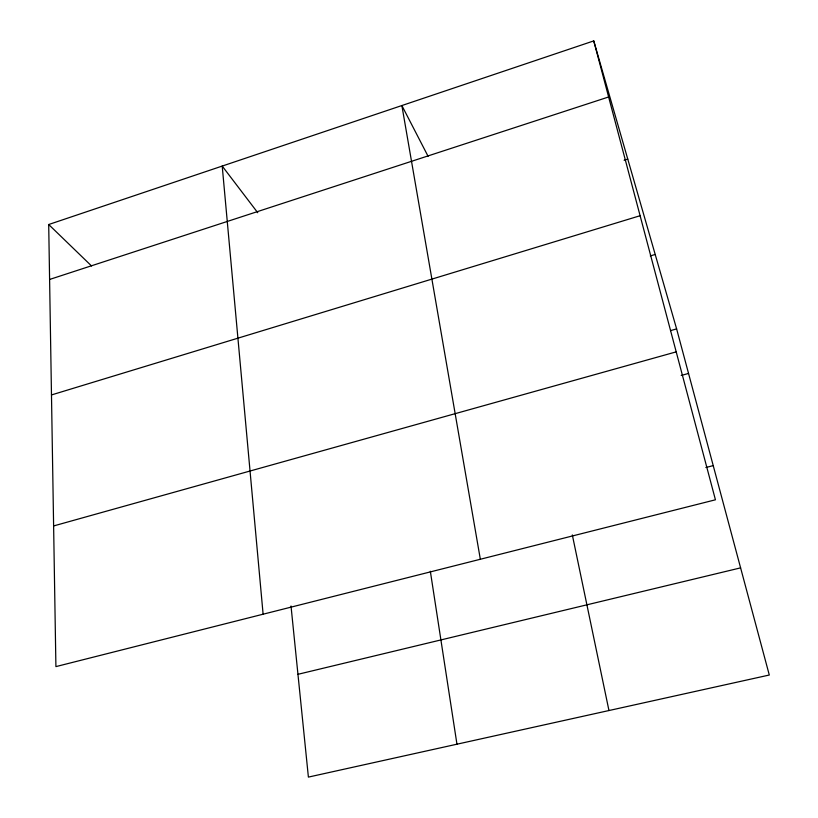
<?xml version="1.0" encoding="UTF-8"?>
<svg xmlns="http://www.w3.org/2000/svg" width="818" height="818" viewBox="0 0 818 818"><rect width="100%" height="100%" fill="white"/><g stroke="black" fill="none" stroke-linecap="round" stroke-linejoin="round"><path stroke-width="1.23" d="M593.756 40.9L715.433 499.798L55.91 666.609L48.702 224.521L593.756 40.9L676.619 328.897L769.298 675.024L308.396 777.1L291.014 606.005M49.591 279.459L608.623 96.974M624.103 160.236L627.754 159.091M51.483 394.941L640.105 215.717M650.3 255.911L655.198 254.459M670.515 330.625L676.619 328.897M53.61 525.943L676.21 351.863M681.21 375.452L688.541 373.437M705.852 467.518L713.224 465.606M297.956 674.308L740.607 567.866M48.702 224.521L91.534 265.952M257.742 212.711L222.21 166.064L263.11 614.195M428.1 156.33L401.873 105.542L480.34 559.256M572.324 534.941L608.96 710.535M430.34 571.261L456.955 744.196"/></g></svg>
